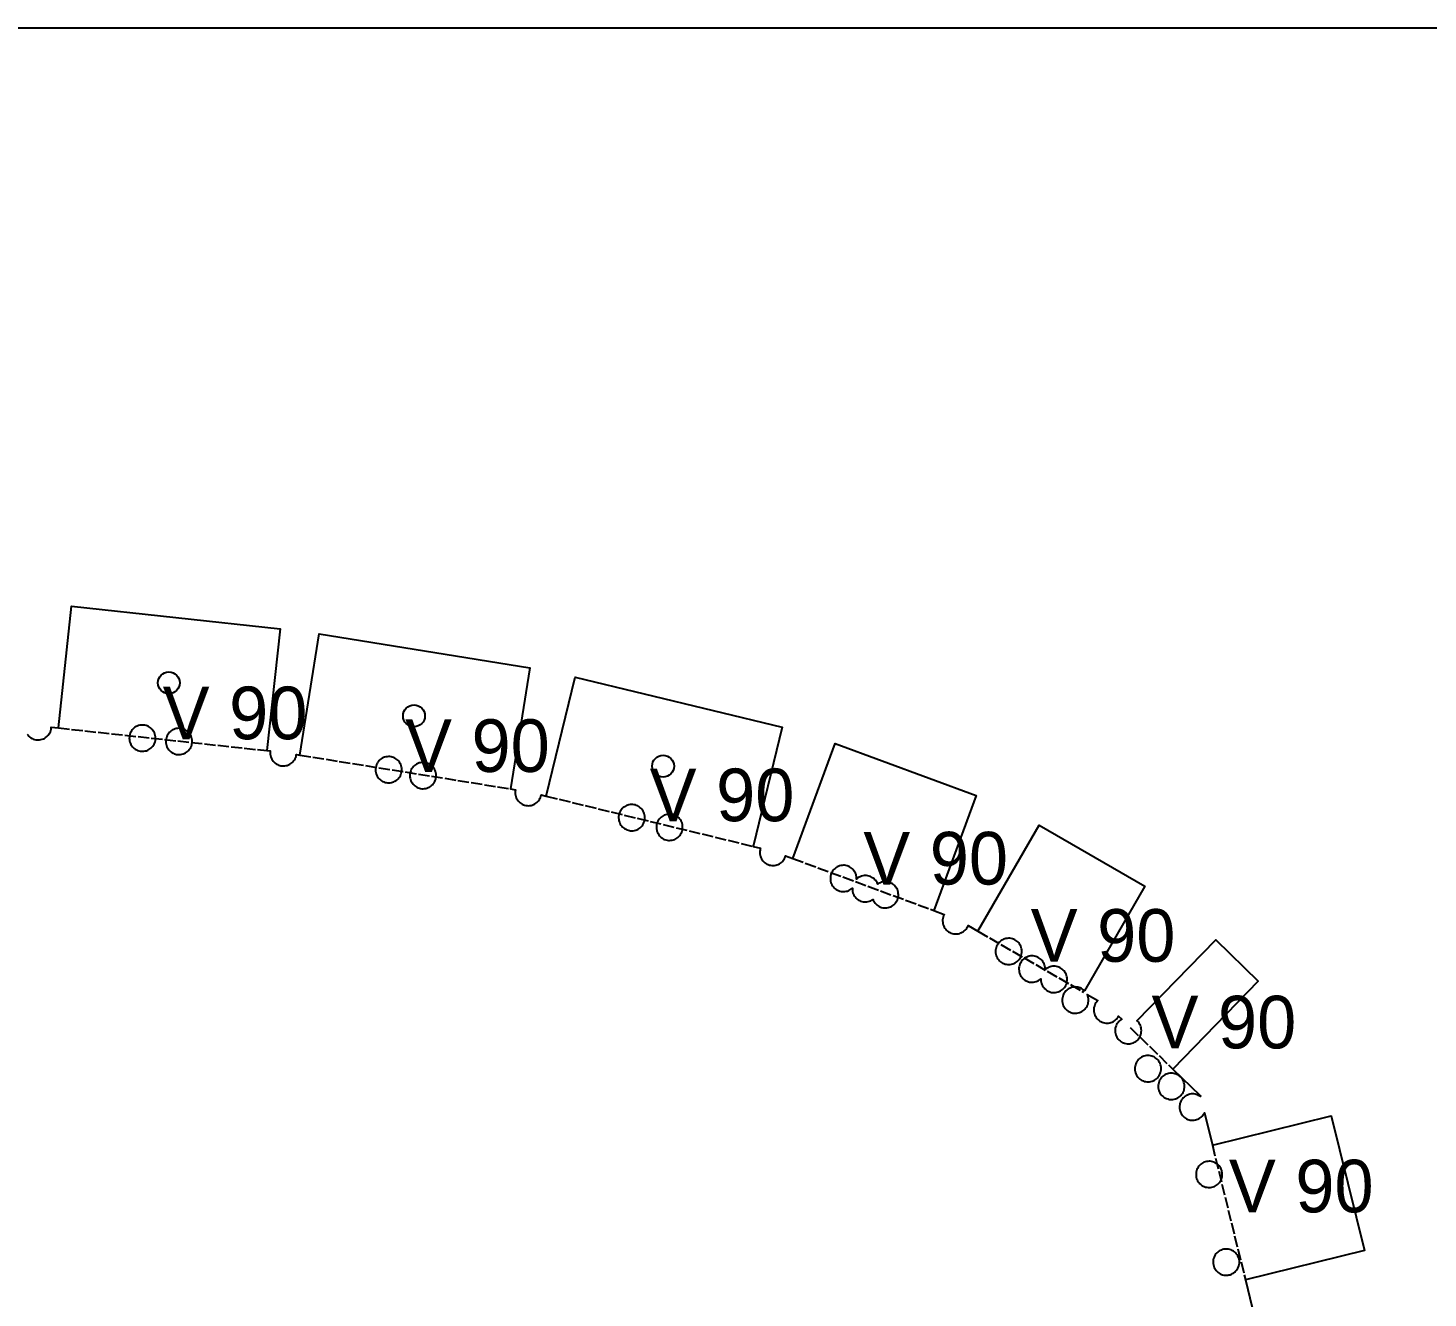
# Model space of a CAD drawing. Header units: millimetres. Extents: x 0 to 2438, y 0 to 1219.
# Drawn here: x 1700.7 to 1860.4, y 1074.2 to 1219 of the extents above; entities that cross this region are included whole.
import ezdxf

# ---------------------------------------------------------------- set-up
doc = ezdxf.new("R2010")
doc.units = ezdxf.units.MM
doc.linetypes.add('DASHED', pattern=[1.524, 1.27, -0.254])
for name, color, linetype in [('CUT', 7, 'CONTINUOUS'), ('ETCH', 8, 'CONTINUOUS'), ('HOLE', 6, 'CONTINUOUS'), ('VALLEY', 1, 'DASHED')]:
    doc.layers.add(name, color=color, linetype=linetype)

msp = doc.modelspace()

# ---------------------------------------------------------------- linework, layer by layer
at = {"layer": 'CUT'}
msp.add_lwpolyline([(1700.63, 1138.45), (1700.72, 1138.34), (1700.82, 1138.23), (1700.93, 1138.13), (1701.05, 1138.05), (1701.18, 1137.97), (1701.31, 1137.91), (1701.45, 1137.86), (1701.59, 1137.83), (1701.74, 1137.81), (1701.89, 1137.81), (1702.03, 1137.81), (1702.18, 1137.84), (1702.32, 1137.88), (1702.46, 1137.93), (1702.59, 1137.99), (1702.72, 1138.07), (1702.83, 1138.16), (1702.94, 1138.26), (1703.04, 1138.37), (1703.12, 1138.49), (1703.2, 1138.62), (1703.26, 1138.75), (1703.31, 1138.89), (1703.34, 1139.03), (1703.36, 1139.18), (1703.36, 1139.27), (1704.17, 1139.18), (1705.68, 1153.07), (1729.48, 1150.48), (1727.97, 1136.59), (1728.35, 1136.55), (1728.34, 1136.47), (1728.33, 1136.32), (1728.34, 1136.18), (1728.37, 1136.03), (1728.41, 1135.89), (1728.46, 1135.75), (1728.52, 1135.62), (1728.6, 1135.49), (1728.69, 1135.38), (1728.79, 1135.27), (1728.9, 1135.17), (1729.02, 1135.08), (1729.15, 1135.01), (1729.28, 1134.95), (1729.42, 1134.9), (1729.56, 1134.87), (1729.71, 1134.85), (1729.86, 1134.84), (1730, 1134.85), (1730.15, 1134.88), (1730.29, 1134.91), (1730.43, 1134.97), (1730.56, 1135.03), (1730.69, 1135.11), (1730.8, 1135.2), (1730.91, 1135.3), (1731.01, 1135.41), (1731.09, 1135.53), (1731.17, 1135.65), (1731.23, 1135.79), (1731.28, 1135.93), (1731.31, 1136.07), (1731.32, 1136.15), (1731.7, 1136.09), (1733.92, 1149.89), (1757.95, 1146.02), (1755.73, 1132.23), (1756.31, 1132.13), (1756.3, 1132.09), (1756.28, 1131.94), (1756.28, 1131.79), (1756.29, 1131.65), (1756.31, 1131.5), (1756.35, 1131.36), (1756.4, 1131.22), (1756.46, 1131.09), (1756.54, 1130.96), (1756.63, 1130.85), (1756.73, 1130.74), (1756.84, 1130.64), (1756.96, 1130.55), (1757.09, 1130.48), (1757.22, 1130.42), (1757.36, 1130.37), (1757.51, 1130.34), (1757.65, 1130.32), (1757.8, 1130.31), (1757.95, 1130.32), (1758.09, 1130.35), (1758.23, 1130.38), (1758.37, 1130.44), (1758.5, 1130.5), (1758.63, 1130.58), (1758.75, 1130.67), (1758.85, 1130.77), (1758.95, 1130.88), (1759.04, 1131), (1759.11, 1131.12), (1759.17, 1131.26), (1759.22, 1131.4), (1759.25, 1131.54), (1759.83, 1131.4), (1763.12, 1144.98), (1786.72, 1139.25), (1783.42, 1125.67), (1784.26, 1125.47), (1784.24, 1125.4), (1784.21, 1125.25), (1784.19, 1125.11), (1784.18, 1124.96), (1784.19, 1124.81), (1784.22, 1124.67), (1784.25, 1124.53), (1784.3, 1124.39), (1784.37, 1124.26), (1784.45, 1124.13), (1784.54, 1124.01), (1784.64, 1123.91), (1784.75, 1123.81), (1784.87, 1123.72), (1784.99, 1123.65), (1785.13, 1123.59), (1785.27, 1123.54), (1785.41, 1123.51), (1785.56, 1123.49), (1785.7, 1123.48), (1785.85, 1123.49), (1786, 1123.51), (1786.14, 1123.55), (1786.28, 1123.6), (1786.41, 1123.67), (1786.53, 1123.75), (1786.65, 1123.83), (1786.76, 1123.94), (1786.85, 1124.05), (1786.94, 1124.17), (1787.01, 1124.29), (1787.08, 1124.43), (1787.12, 1124.57), (1787.13, 1124.59), (1787.94, 1124.29), (1792.78, 1137.4), (1808.87, 1131.46), (1804.03, 1118.36), (1805.23, 1117.91), (1805.21, 1117.87), (1805.14, 1117.73), (1805.1, 1117.59), (1805.06, 1117.45), (1805.04, 1117.3), (1805.04, 1117.16), (1805.05, 1117.01), (1805.07, 1116.87), (1805.11, 1116.72), (1805.16, 1116.58), (1805.23, 1116.45), (1805.3, 1116.33), (1805.39, 1116.21), (1805.49, 1116.1), (1805.6, 1116.01), (1805.72, 1115.92), (1805.85, 1115.85), (1805.98, 1115.78), (1806.12, 1115.74), (1806.27, 1115.7), (1806.41, 1115.68), (1806.56, 1115.68), (1806.71, 1115.69), (1806.85, 1115.71), (1806.99, 1115.75), (1807.13, 1115.8), (1807.26, 1115.87), (1807.39, 1115.94), (1807.51, 1116.03), (1807.61, 1116.13), (1807.71, 1116.24), (1807.8, 1116.36), (1807.87, 1116.49), (1807.93, 1116.62), (1807.94, 1116.64), (1809.05, 1116), (1816.04, 1128.1), (1828.1, 1121.13), (1821.22, 1109.21), (1821.22, 1109.21), (1821.11, 1109.31), (1820.99, 1109.39), (1820.86, 1109.47), (1820.73, 1109.53), (1820.59, 1109.58), (1820.45, 1109.61), (1820.3, 1109.63), (1820.15, 1109.64), (1820.01, 1109.63), (1819.86, 1109.6), (1819.72, 1109.57), (1819.58, 1109.51), (1819.45, 1109.45), (1819.32, 1109.37), (1819.21, 1109.28), (1819.1, 1109.18), (1819, 1109.07), (1818.92, 1108.95), (1818.84, 1108.82), (1818.78, 1108.69), (1818.73, 1108.55), (1818.7, 1108.41), (1818.68, 1108.26), (1818.68, 1108.12), (1818.68, 1107.97), (1818.71, 1107.82), (1818.75, 1107.68), (1818.8, 1107.54), (1818.86, 1107.41), (1818.94, 1107.29), (1819.03, 1107.17), (1819.13, 1107.06), (1819.24, 1106.96), (1819.36, 1106.88), (1819.49, 1106.8), (1819.62, 1106.74), (1819.76, 1106.69), (1819.9, 1106.66), (1820.05, 1106.64), (1820.2, 1106.64), (1820.34, 1106.65), (1820.49, 1106.67), (1820.63, 1106.71), (1820.77, 1106.76), (1820.9, 1106.82), (1821.03, 1106.9), (1821.14, 1106.99), (1821.25, 1107.09), (1821.35, 1107.2), (1821.43, 1107.32), (1821.51, 1107.45), (1821.57, 1107.58), (1821.62, 1107.72), (1821.65, 1107.86), (1821.67, 1108.01), (1821.68, 1108.16), (1821.67, 1108.3), (1821.64, 1108.45), (1821.6, 1108.59), (1821.55, 1108.73), (1821.52, 1108.79), (1822.74, 1108.09), (1822.7, 1108.06), (1822.61, 1107.95), (1822.52, 1107.83), (1822.45, 1107.7), (1822.39, 1107.57), (1822.34, 1107.43), (1822.3, 1107.28), (1822.29, 1107.14), (1822.28, 1106.99), (1822.29, 1106.85), (1822.31, 1106.7), (1822.35, 1106.56), (1822.4, 1106.42), (1822.47, 1106.29), (1822.54, 1106.16), (1822.63, 1106.05), (1822.73, 1105.94), (1822.84, 1105.84), (1822.96, 1105.75), (1823.09, 1105.68), (1823.23, 1105.62), (1823.36, 1105.57), (1823.51, 1105.54), (1823.65, 1105.52), (1823.8, 1105.51), (1823.95, 1105.52), (1824.09, 1105.55), (1824.24, 1105.58), (1824.37, 1105.64), (1824.51, 1105.7), (1824.63, 1105.78), (1824.75, 1105.87), (1824.86, 1105.97), (1824.95, 1106.08), (1825.04, 1106.2), (1825.1, 1106.3), (1825.46, 1105.95), (1825.36, 1105.88), (1825.24, 1105.8), (1825.13, 1105.7), (1825.04, 1105.58), (1824.95, 1105.47), (1824.88, 1105.34), (1824.82, 1105.2), (1824.77, 1105.06), (1824.73, 1104.92), (1824.72, 1104.78), (1824.71, 1104.63), (1824.72, 1104.48), (1824.74, 1104.34), (1824.78, 1104.19), (1824.83, 1104.06), (1824.9, 1103.92), (1824.97, 1103.8), (1825.06, 1103.68), (1825.16, 1103.57), (1825.27, 1103.48), (1825.39, 1103.39), (1825.52, 1103.32), (1825.66, 1103.26), (1825.79, 1103.21), (1825.94, 1103.17), (1826.08, 1103.15), (1826.23, 1103.15), (1826.38, 1103.16), (1826.52, 1103.18), (1826.67, 1103.22), (1826.8, 1103.27), (1826.94, 1103.34), (1827.06, 1103.41), (1827.18, 1103.5), (1827.29, 1103.6), (1827.38, 1103.71), (1827.47, 1103.83), (1827.54, 1103.96), (1827.6, 1104.09), (1827.65, 1104.23), (1827.69, 1104.38), (1827.7, 1104.52), (1827.71, 1104.67), (1827.7, 1104.82), (1827.68, 1104.96), (1827.64, 1105.1), (1827.59, 1105.24), (1827.52, 1105.37), (1827.45, 1105.5), (1827.36, 1105.62), (1827.26, 1105.72), (1827.2, 1105.77), (1836.18, 1115.01), (1841.04, 1110.29), (1831.3, 1100.27), (1834.42, 1097.24), (1834.45, 1097.14), (1834.37, 1097.2), (1834.24, 1097.27), (1834.11, 1097.33), (1833.97, 1097.38), (1833.83, 1097.41), (1833.68, 1097.43), (1833.53, 1097.44), (1833.39, 1097.43), (1833.24, 1097.4), (1833.1, 1097.37), (1832.96, 1097.31), (1832.83, 1097.25), (1832.7, 1097.17), (1832.59, 1097.08), (1832.48, 1096.98), (1832.38, 1096.87), (1832.3, 1096.75), (1832.22, 1096.63), (1832.16, 1096.49), (1832.11, 1096.35), (1832.08, 1096.21), (1832.06, 1096.06), (1832.05, 1095.92), (1832.06, 1095.77), (1832.09, 1095.62), (1832.12, 1095.48), (1832.18, 1095.34), (1832.24, 1095.21), (1832.32, 1095.09), (1832.41, 1094.97), (1832.51, 1094.86), (1832.62, 1094.76), (1832.74, 1094.68), (1832.87, 1094.6), (1833, 1094.54), (1833.14, 1094.5), (1833.28, 1094.46), (1833.43, 1094.44), (1833.57, 1094.44), (1833.72, 1094.45), (1833.87, 1094.47), (1834.01, 1094.51), (1834.15, 1094.56), (1834.28, 1094.62), (1834.4, 1094.7), (1834.52, 1094.79), (1834.63, 1094.89), (1834.73, 1095), (1834.81, 1095.12), (1834.89, 1095.25), (1834.9, 1095.28), (1835.8, 1091.6), (1849.37, 1094.93), (1853.14, 1079.58), (1839.57, 1076.25), (1841.12, 1069.91)], dxfattribs=at)
for points in [[(1714.49, 1136.7), (1714.61, 1136.78), (1714.73, 1136.87), (1714.84, 1136.97), (1714.94, 1137.08), (1715.02, 1137.2), (1715.1, 1137.32), (1715.16, 1137.46), (1715.21, 1137.6), (1715.24, 1137.74), (1715.26, 1137.89), (1715.26, 1138.03), (1715.25, 1138.18), (1715.23, 1138.33), (1715.19, 1138.47), (1715.14, 1138.61), (1715.08, 1138.74), (1715, 1138.86), (1714.91, 1138.98), (1714.81, 1139.09), (1714.7, 1139.19), (1714.58, 1139.27), (1714.45, 1139.35), (1714.32, 1139.41), (1714.18, 1139.45), (1714.04, 1139.49), (1713.89, 1139.51), (1713.74, 1139.51), (1713.6, 1139.5), (1713.45, 1139.48), (1713.31, 1139.44), (1713.17, 1139.39), (1713.04, 1139.33), (1712.91, 1139.25), (1712.8, 1139.16), (1712.69, 1139.06), (1712.59, 1138.95), (1712.51, 1138.83), (1712.43, 1138.7), (1712.37, 1138.57), (1712.32, 1138.43), (1712.29, 1138.28), (1712.27, 1138.14), (1712.26, 1137.99), (1712.27, 1137.84), (1712.3, 1137.7), (1712.33, 1137.56), (1712.39, 1137.42), (1712.45, 1137.29), (1712.53, 1137.16), (1712.62, 1137.04), (1712.72, 1136.94), (1712.83, 1136.84), (1712.95, 1136.75), (1713.08, 1136.68), (1713.21, 1136.62), (1713.35, 1136.57), (1713.49, 1136.54), (1713.64, 1136.52), (1713.78, 1136.51), (1713.93, 1136.52), (1714.08, 1136.55), (1714.22, 1136.58), (1714.36, 1136.63), (1714.49, 1136.7)], [(1719.11, 1136.7), (1719.2, 1136.82), (1719.27, 1136.95), (1719.33, 1137.08), (1719.38, 1137.22), (1719.41, 1137.36), (1719.43, 1137.51), (1719.44, 1137.66), (1719.43, 1137.8), (1719.4, 1137.95), (1719.37, 1138.09), (1719.31, 1138.23), (1719.25, 1138.36), (1719.17, 1138.49), (1719.08, 1138.6), (1718.98, 1138.71), (1718.87, 1138.81), (1718.75, 1138.89), (1718.63, 1138.97), (1718.49, 1139.03), (1718.35, 1139.08), (1718.21, 1139.11), (1718.06, 1139.13), (1717.92, 1139.14), (1717.77, 1139.13), (1717.62, 1139.1), (1717.48, 1139.07), (1717.34, 1139.01), (1717.21, 1138.95), (1717.09, 1138.87), (1716.97, 1138.78), (1716.86, 1138.68), (1716.76, 1138.57), (1716.68, 1138.45), (1716.6, 1138.32), (1716.54, 1138.19), (1716.5, 1138.05), (1716.46, 1137.91), (1716.44, 1137.76), (1716.44, 1137.62), (1716.45, 1137.47), (1716.47, 1137.32), (1716.51, 1137.18), (1716.56, 1137.04), (1716.62, 1136.91), (1716.7, 1136.79), (1716.79, 1136.67), (1716.89, 1136.56), (1717, 1136.46), (1717.12, 1136.38), (1717.25, 1136.3), (1717.38, 1136.24), (1717.52, 1136.19), (1717.66, 1136.16), (1717.81, 1136.14), (1717.96, 1136.14), (1718.1, 1136.15), (1718.25, 1136.17), (1718.39, 1136.21), (1718.53, 1136.26), (1718.66, 1136.32), (1718.79, 1136.4), (1718.9, 1136.49), (1719.01, 1136.59), (1719.11, 1136.7)], [(1742.82, 1133.26), (1742.92, 1133.36), (1743.02, 1133.48), (1743.11, 1133.59), (1743.18, 1133.72), (1743.24, 1133.86), (1743.29, 1134), (1743.32, 1134.14), (1743.34, 1134.28), (1743.35, 1134.43), (1743.34, 1134.58), (1743.32, 1134.72), (1743.28, 1134.87), (1743.23, 1135), (1743.16, 1135.14), (1743.08, 1135.26), (1742.99, 1135.38), (1742.89, 1135.49), (1742.78, 1135.58), (1742.66, 1135.67), (1742.54, 1135.74), (1742.4, 1135.8), (1742.26, 1135.85), (1742.12, 1135.89), (1741.97, 1135.91), (1741.83, 1135.91), (1741.68, 1135.9), (1741.54, 1135.88), (1741.39, 1135.84), (1741.26, 1135.79), (1741.12, 1135.72), (1741, 1135.65), (1740.88, 1135.56), (1740.77, 1135.46), (1740.68, 1135.35), (1740.59, 1135.23), (1740.52, 1135.1), (1740.45, 1134.97), (1740.41, 1134.83), (1740.37, 1134.68), (1740.35, 1134.54), (1740.35, 1134.39), (1740.36, 1134.24), (1740.38, 1134.1), (1740.42, 1133.96), (1740.47, 1133.82), (1740.54, 1133.69), (1740.61, 1133.56), (1740.7, 1133.44), (1740.8, 1133.34), (1740.91, 1133.24), (1741.03, 1133.15), (1741.16, 1133.08), (1741.29, 1133.02), (1741.43, 1132.97), (1741.58, 1132.94), (1741.72, 1132.92), (1741.87, 1132.91), (1742.02, 1132.92), (1742.16, 1132.94), (1742.3, 1132.98), (1742.44, 1133.03), (1742.57, 1133.1), (1742.7, 1133.18), (1742.82, 1133.26)], [(1747.16, 1133.19), (1747.21, 1133.33), (1747.24, 1133.47), (1747.26, 1133.62), (1747.26, 1133.77), (1747.25, 1133.91), (1747.23, 1134.06), (1747.19, 1134.2), (1747.14, 1134.34), (1747.08, 1134.47), (1747, 1134.6), (1746.91, 1134.71), (1746.81, 1134.82), (1746.7, 1134.92), (1746.58, 1135), (1746.45, 1135.08), (1746.32, 1135.14), (1746.18, 1135.19), (1746.04, 1135.22), (1745.89, 1135.24), (1745.74, 1135.25), (1745.6, 1135.24), (1745.45, 1135.21), (1745.31, 1135.18), (1745.17, 1135.12), (1745.04, 1135.06), (1744.91, 1134.98), (1744.8, 1134.89), (1744.69, 1134.79), (1744.59, 1134.68), (1744.51, 1134.56), (1744.43, 1134.43), (1744.37, 1134.3), (1744.32, 1134.16), (1744.29, 1134.02), (1744.27, 1133.87), (1744.26, 1133.73), (1744.27, 1133.58), (1744.3, 1133.43), (1744.33, 1133.29), (1744.39, 1133.15), (1744.45, 1133.02), (1744.53, 1132.9), (1744.62, 1132.78), (1744.72, 1132.67), (1744.83, 1132.57), (1744.95, 1132.49), (1745.08, 1132.41), (1745.21, 1132.35), (1745.35, 1132.3), (1745.49, 1132.27), (1745.64, 1132.25), (1745.78, 1132.25), (1745.93, 1132.26), (1746.08, 1132.28), (1746.22, 1132.32), (1746.36, 1132.37), (1746.49, 1132.43), (1746.61, 1132.51), (1746.73, 1132.6), (1746.84, 1132.7), (1746.94, 1132.81), (1747.02, 1132.93), (1747.1, 1133.06), (1747.16, 1133.19)], [(1770.84, 1128.13), (1770.91, 1128.26), (1770.97, 1128.39), (1771.02, 1128.53), (1771.05, 1128.68), (1771.07, 1128.82), (1771.08, 1128.97), (1771.07, 1129.12), (1771.04, 1129.26), (1771.01, 1129.4), (1770.95, 1129.54), (1770.89, 1129.67), (1770.81, 1129.8), (1770.72, 1129.92), (1770.62, 1130.02), (1770.51, 1130.12), (1770.39, 1130.21), (1770.27, 1130.28), (1770.13, 1130.34), (1769.99, 1130.39), (1769.85, 1130.42), (1769.7, 1130.44), (1769.56, 1130.45), (1769.41, 1130.44), (1769.26, 1130.41), (1769.12, 1130.38), (1768.98, 1130.33), (1768.85, 1130.26), (1768.73, 1130.18), (1768.61, 1130.09), (1768.5, 1129.99), (1768.4, 1129.88), (1768.32, 1129.76), (1768.24, 1129.64), (1768.18, 1129.5), (1768.14, 1129.36), (1768.1, 1129.22), (1768.08, 1129.07), (1768.08, 1128.93), (1768.09, 1128.78), (1768.11, 1128.63), (1768.15, 1128.49), (1768.2, 1128.35), (1768.26, 1128.22), (1768.34, 1128.1), (1768.43, 1127.98), (1768.53, 1127.87), (1768.64, 1127.78), (1768.76, 1127.69), (1768.89, 1127.62), (1769.02, 1127.55), (1769.16, 1127.51), (1769.3, 1127.47), (1769.45, 1127.45), (1769.6, 1127.45), (1769.74, 1127.46), (1769.89, 1127.48), (1770.03, 1127.52), (1770.17, 1127.57), (1770.3, 1127.63), (1770.43, 1127.71), (1770.54, 1127.8), (1770.65, 1127.9), (1770.75, 1128.01), (1770.84, 1128.13)], [(1775.38, 1127.72), (1775.38, 1127.87), (1775.37, 1128.01), (1775.35, 1128.16), (1775.31, 1128.3), (1775.26, 1128.44), (1775.2, 1128.57), (1775.12, 1128.7), (1775.03, 1128.81), (1774.93, 1128.92), (1774.82, 1129.02), (1774.7, 1129.11), (1774.57, 1129.18), (1774.44, 1129.24), (1774.3, 1129.29), (1774.16, 1129.32), (1774.01, 1129.34), (1773.86, 1129.35), (1773.72, 1129.34), (1773.57, 1129.31), (1773.43, 1129.28), (1773.29, 1129.22), (1773.16, 1129.16), (1773.03, 1129.08), (1772.92, 1128.99), (1772.81, 1128.89), (1772.71, 1128.78), (1772.62, 1128.66), (1772.55, 1128.54), (1772.49, 1128.4), (1772.44, 1128.26), (1772.41, 1128.12), (1772.39, 1127.97), (1772.38, 1127.83), (1772.39, 1127.68), (1772.42, 1127.53), (1772.45, 1127.39), (1772.51, 1127.25), (1772.57, 1127.12), (1772.65, 1127), (1772.74, 1126.88), (1772.84, 1126.77), (1772.95, 1126.67), (1773.07, 1126.59), (1773.19, 1126.51), (1773.33, 1126.45), (1773.47, 1126.41), (1773.61, 1126.37), (1773.76, 1126.35), (1773.9, 1126.35), (1774.05, 1126.36), (1774.2, 1126.38), (1774.34, 1126.42), (1774.48, 1126.47), (1774.61, 1126.53), (1774.73, 1126.61), (1774.85, 1126.7), (1774.96, 1126.8), (1775.06, 1126.91), (1775.14, 1127.03), (1775.22, 1127.16), (1775.28, 1127.29), (1775.32, 1127.43), (1775.36, 1127.57), (1775.38, 1127.72)], [(1799.05, 1121.54), (1798.91, 1121.59), (1798.77, 1121.62), (1798.62, 1121.64), (1798.47, 1121.65), (1798.33, 1121.64), (1798.18, 1121.61), (1798.04, 1121.58), (1797.9, 1121.52), (1797.77, 1121.46), (1797.64, 1121.38), (1797.63, 1121.37), (1797.61, 1121.43), (1797.55, 1121.56), (1797.47, 1121.69), (1797.38, 1121.8), (1797.28, 1121.91), (1797.17, 1122.01), (1797.05, 1122.09), (1796.92, 1122.17), (1796.79, 1122.23), (1796.65, 1122.28), (1796.51, 1122.31), (1796.36, 1122.33), (1796.21, 1122.34), (1796.07, 1122.33), (1795.92, 1122.3), (1795.78, 1122.26), (1795.64, 1122.21), (1795.51, 1122.15), (1795.38, 1122.07), (1795.27, 1121.98), (1795.22, 1121.94), (1795.23, 1122.03), (1795.22, 1122.18), (1795.19, 1122.33), (1795.16, 1122.47), (1795.1, 1122.61), (1795.04, 1122.74), (1794.96, 1122.86), (1794.87, 1122.98), (1794.77, 1123.09), (1794.66, 1123.19), (1794.54, 1123.27), (1794.42, 1123.35), (1794.28, 1123.41), (1794.14, 1123.45), (1794, 1123.49), (1793.85, 1123.51), (1793.71, 1123.51), (1793.56, 1123.5), (1793.41, 1123.48), (1793.27, 1123.44), (1793.13, 1123.39), (1793, 1123.33), (1792.88, 1123.25), (1792.76, 1123.16), (1792.65, 1123.06), (1792.55, 1122.95), (1792.47, 1122.83), (1792.39, 1122.7), (1792.33, 1122.57), (1792.29, 1122.43), (1792.25, 1122.28), (1792.23, 1122.14), (1792.23, 1121.99), (1792.24, 1121.84), (1792.26, 1121.7), (1792.3, 1121.56), (1792.35, 1121.42), (1792.41, 1121.29), (1792.49, 1121.16), (1792.58, 1121.04), (1792.68, 1120.94), (1792.79, 1120.84), (1792.91, 1120.75), (1793.04, 1120.68), (1793.17, 1120.62), (1793.31, 1120.57), (1793.45, 1120.54), (1793.6, 1120.52), (1793.75, 1120.51), (1793.89, 1120.52), (1794.04, 1120.55), (1794.18, 1120.58), (1794.32, 1120.63), (1794.45, 1120.7), (1794.58, 1120.78), (1794.69, 1120.87), (1794.74, 1120.91), (1794.74, 1120.81), (1794.74, 1120.67), (1794.77, 1120.52), (1794.81, 1120.38), (1794.86, 1120.24), (1794.92, 1120.11), (1795, 1119.98), (1795.09, 1119.87), (1795.19, 1119.76), (1795.3, 1119.66), (1795.42, 1119.58), (1795.55, 1119.5), (1795.68, 1119.44), (1795.82, 1119.39), (1795.96, 1119.36), (1796.11, 1119.34), (1796.26, 1119.34), (1796.4, 1119.34), (1796.55, 1119.37), (1796.69, 1119.41), (1796.83, 1119.46), (1796.96, 1119.52), (1797.09, 1119.6), (1797.1, 1119.61), (1797.12, 1119.55), (1797.18, 1119.42), (1797.26, 1119.3), (1797.35, 1119.18), (1797.45, 1119.07), (1797.56, 1118.97), (1797.68, 1118.89), (1797.81, 1118.81), (1797.94, 1118.75), (1798.08, 1118.71), (1798.22, 1118.67), (1798.37, 1118.65), (1798.51, 1118.65), (1798.66, 1118.66), (1798.81, 1118.68), (1798.95, 1118.72), (1799.09, 1118.77), (1799.22, 1118.83), (1799.34, 1118.91), (1799.46, 1119), (1799.57, 1119.1), (1799.67, 1119.21), (1799.75, 1119.33), (1799.83, 1119.46), (1799.89, 1119.59), (1799.94, 1119.73), (1799.97, 1119.87), (1799.99, 1120.02), (1799.99, 1120.17), (1799.98, 1120.31), (1799.96, 1120.46), (1799.92, 1120.6), (1799.87, 1120.74), (1799.81, 1120.87), (1799.73, 1121), (1799.64, 1121.11), (1799.54, 1121.22), (1799.43, 1121.32), (1799.31, 1121.41), (1799.18, 1121.48), (1799.05, 1121.54)], [(1814.04, 1114), (1814, 1114.15), (1813.95, 1114.29), (1813.89, 1114.42), (1813.81, 1114.54), (1813.72, 1114.66), (1813.62, 1114.77), (1813.51, 1114.86), (1813.39, 1114.95), (1813.26, 1115.02), (1813.13, 1115.09), (1812.99, 1115.13), (1812.84, 1115.17), (1812.7, 1115.19), (1812.55, 1115.19), (1812.41, 1115.18), (1812.26, 1115.16), (1812.12, 1115.12), (1811.98, 1115.07), (1811.85, 1115), (1811.72, 1114.93), (1811.61, 1114.84), (1811.5, 1114.74), (1811.4, 1114.63), (1811.31, 1114.51), (1811.24, 1114.38), (1811.18, 1114.25), (1811.13, 1114.11), (1811.1, 1113.96), (1811.08, 1113.82), (1811.07, 1113.67), (1811.08, 1113.52), (1811.11, 1113.38), (1811.14, 1113.24), (1811.2, 1113.1), (1811.26, 1112.97), (1811.34, 1112.84), (1811.43, 1112.72), (1811.53, 1112.62), (1811.64, 1112.52), (1811.76, 1112.43), (1811.88, 1112.36), (1812.02, 1112.3), (1812.16, 1112.25), (1812.3, 1112.22), (1812.45, 1112.2), (1812.59, 1112.19), (1812.74, 1112.2), (1812.89, 1112.22), (1813.03, 1112.26), (1813.17, 1112.31), (1813.3, 1112.38), (1813.42, 1112.46), (1813.54, 1112.55), (1813.65, 1112.65), (1813.75, 1112.76), (1813.83, 1112.88), (1813.91, 1113), (1813.97, 1113.14), (1814.01, 1113.28), (1814.05, 1113.42), (1814.07, 1113.57), (1814.07, 1113.71), (1814.06, 1113.86), (1814.04, 1114)], [(1817.87, 1111.99), (1817.72, 1112), (1817.58, 1111.99), (1817.43, 1111.97), (1817.29, 1111.93), (1817.15, 1111.88), (1817.02, 1111.81), (1816.89, 1111.73), (1816.78, 1111.65), (1816.73, 1111.6), (1816.74, 1111.7), (1816.73, 1111.84), (1816.7, 1111.99), (1816.67, 1112.13), (1816.61, 1112.27), (1816.55, 1112.4), (1816.47, 1112.53), (1816.38, 1112.64), (1816.28, 1112.75), (1816.17, 1112.85), (1816.05, 1112.93), (1815.93, 1113.01), (1815.79, 1113.07), (1815.65, 1113.12), (1815.51, 1113.15), (1815.36, 1113.17), (1815.22, 1113.18), (1815.07, 1113.17), (1814.92, 1113.14), (1814.78, 1113.11), (1814.64, 1113.05), (1814.51, 1112.99), (1814.39, 1112.91), (1814.27, 1112.82), (1814.16, 1112.72), (1814.06, 1112.61), (1813.98, 1112.49), (1813.9, 1112.36), (1813.84, 1112.23), (1813.8, 1112.09), (1813.76, 1111.95), (1813.74, 1111.8), (1813.74, 1111.66), (1813.75, 1111.51), (1813.77, 1111.36), (1813.81, 1111.22), (1813.86, 1111.08), (1813.92, 1110.95), (1814, 1110.83), (1814.09, 1110.71), (1814.19, 1110.6), (1814.3, 1110.5), (1814.42, 1110.42), (1814.55, 1110.34), (1814.68, 1110.28), (1814.82, 1110.23), (1814.96, 1110.2), (1815.11, 1110.18), (1815.26, 1110.18), (1815.4, 1110.19), (1815.55, 1110.21), (1815.69, 1110.25), (1815.83, 1110.3), (1815.96, 1110.36), (1816.09, 1110.44), (1816.2, 1110.53), (1816.25, 1110.57), (1816.25, 1110.48), (1816.25, 1110.33), (1816.28, 1110.19), (1816.32, 1110.04), (1816.37, 1109.91), (1816.43, 1109.77), (1816.51, 1109.65), (1816.6, 1109.53), (1816.7, 1109.42), (1816.81, 1109.33), (1816.93, 1109.24), (1817.06, 1109.17), (1817.19, 1109.11), (1817.33, 1109.06), (1817.47, 1109.02), (1817.62, 1109), (1817.77, 1109), (1817.91, 1109.01), (1818.06, 1109.03), (1818.2, 1109.07), (1818.34, 1109.12), (1818.47, 1109.19), (1818.6, 1109.26), (1818.71, 1109.35), (1818.82, 1109.45), (1818.92, 1109.56), (1819, 1109.68), (1819.08, 1109.81), (1819.14, 1109.94), (1819.19, 1110.08), (1819.22, 1110.23), (1819.24, 1110.37), (1819.25, 1110.52), (1819.24, 1110.67), (1819.21, 1110.81), (1819.17, 1110.95), (1819.12, 1111.09), (1819.06, 1111.22), (1818.98, 1111.35), (1818.89, 1111.47), (1818.79, 1111.57), (1818.68, 1111.67), (1818.56, 1111.76), (1818.43, 1111.83), (1818.3, 1111.89), (1818.16, 1111.94), (1818.02, 1111.97), (1817.87, 1111.99)], [(1829.96, 1100.34), (1829.95, 1100.48), (1829.93, 1100.63), (1829.89, 1100.77), (1829.84, 1100.91), (1829.77, 1101.04), (1829.7, 1101.17), (1829.61, 1101.28), (1829.51, 1101.39), (1829.4, 1101.49), (1829.28, 1101.57), (1829.15, 1101.65), (1829.01, 1101.71), (1828.88, 1101.76), (1828.73, 1101.79), (1828.59, 1101.81), (1828.44, 1101.82), (1828.29, 1101.81), (1828.15, 1101.78), (1828, 1101.74), (1827.87, 1101.69), (1827.73, 1101.63), (1827.61, 1101.55), (1827.49, 1101.46), (1827.38, 1101.36), (1827.29, 1101.25), (1827.2, 1101.13), (1827.13, 1101), (1827.07, 1100.87), (1827.02, 1100.73), (1826.98, 1100.59), (1826.97, 1100.44), (1826.96, 1100.29), (1826.97, 1100.15), (1826.99, 1100), (1827.03, 1099.86), (1827.08, 1099.72), (1827.15, 1099.59), (1827.22, 1099.46), (1827.31, 1099.35), (1827.41, 1099.24), (1827.52, 1099.14), (1827.64, 1099.06), (1827.77, 1098.98), (1827.91, 1098.92), (1828.04, 1098.87), (1828.19, 1098.84), (1828.33, 1098.82), (1828.48, 1098.82), (1828.63, 1098.82), (1828.77, 1098.85), (1828.92, 1098.89), (1829.05, 1098.94), (1829.19, 1099), (1829.31, 1099.08), (1829.43, 1099.17), (1829.54, 1099.27), (1829.63, 1099.38), (1829.72, 1099.5), (1829.79, 1099.63), (1829.85, 1099.76), (1829.9, 1099.9), (1829.93, 1100.04), (1829.95, 1100.19), (1829.96, 1100.34)], [(1832.27, 1099.27), (1832.17, 1099.38), (1832.06, 1099.47), (1831.94, 1099.56), (1831.81, 1099.63), (1831.68, 1099.69), (1831.54, 1099.74), (1831.4, 1099.78), (1831.25, 1099.79), (1831.1, 1099.8), (1830.96, 1099.79), (1830.81, 1099.77), (1830.67, 1099.73), (1830.53, 1099.68), (1830.4, 1099.61), (1830.27, 1099.54), (1830.16, 1099.45), (1830.05, 1099.35), (1829.95, 1099.24), (1829.87, 1099.12), (1829.79, 1098.99), (1829.73, 1098.85), (1829.68, 1098.72), (1829.65, 1098.57), (1829.63, 1098.43), (1829.62, 1098.28), (1829.63, 1098.13), (1829.66, 1097.99), (1829.69, 1097.84), (1829.75, 1097.71), (1829.81, 1097.57), (1829.89, 1097.45), (1829.98, 1097.33), (1830.08, 1097.22), (1830.19, 1097.13), (1830.31, 1097.04), (1830.44, 1096.97), (1830.57, 1096.91), (1830.71, 1096.86), (1830.85, 1096.82), (1831, 1096.81), (1831.14, 1096.8), (1831.29, 1096.81), (1831.44, 1096.83), (1831.58, 1096.87), (1831.72, 1096.92), (1831.85, 1096.99), (1831.97, 1097.06), (1832.09, 1097.15), (1832.2, 1097.25), (1832.3, 1097.36), (1832.38, 1097.48), (1832.46, 1097.61), (1832.52, 1097.75), (1832.57, 1097.88), (1832.6, 1098.03), (1832.62, 1098.17), (1832.62, 1098.32), (1832.61, 1098.47), (1832.59, 1098.61), (1832.55, 1098.76), (1832.5, 1098.89), (1832.44, 1099.03), (1832.36, 1099.15), (1832.27, 1099.27)], [(1836.75, 1088.99), (1836.67, 1089.11), (1836.58, 1089.23), (1836.48, 1089.34), (1836.37, 1089.43), (1836.25, 1089.52), (1836.12, 1089.59), (1835.99, 1089.65), (1835.85, 1089.7), (1835.71, 1089.74), (1835.56, 1089.76), (1835.42, 1089.76), (1835.27, 1089.75), (1835.12, 1089.73), (1834.98, 1089.69), (1834.84, 1089.64), (1834.71, 1089.57), (1834.59, 1089.5), (1834.47, 1089.41), (1834.36, 1089.31), (1834.26, 1089.2), (1834.18, 1089.08), (1834.1, 1088.95), (1834.04, 1088.82), (1834, 1088.68), (1833.96, 1088.53), (1833.94, 1088.39), (1833.94, 1088.24), (1833.95, 1088.09), (1833.97, 1087.95), (1834.01, 1087.81), (1834.06, 1087.67), (1834.12, 1087.54), (1834.2, 1087.41), (1834.29, 1087.29), (1834.39, 1087.19), (1834.5, 1087.09), (1834.62, 1087), (1834.75, 1086.93), (1834.88, 1086.87), (1835.02, 1086.82), (1835.16, 1086.79), (1835.31, 1086.77), (1835.46, 1086.76), (1835.6, 1086.77), (1835.75, 1086.79), (1835.89, 1086.83), (1836.03, 1086.88), (1836.16, 1086.95), (1836.29, 1087.03), (1836.4, 1087.12), (1836.51, 1087.22), (1836.61, 1087.33), (1836.7, 1087.45), (1836.77, 1087.57), (1836.83, 1087.71), (1836.88, 1087.85), (1836.91, 1087.99), (1836.93, 1088.14), (1836.94, 1088.28), (1836.93, 1088.43), (1836.9, 1088.57), (1836.87, 1088.72), (1836.81, 1088.85), (1836.75, 1088.99)], [(1836.05, 1078.94), (1835.99, 1078.81), (1835.95, 1078.67), (1835.91, 1078.53), (1835.89, 1078.38), (1835.89, 1078.23), (1835.9, 1078.09), (1835.92, 1077.94), (1835.96, 1077.8), (1836.01, 1077.66), (1836.07, 1077.53), (1836.15, 1077.4), (1836.24, 1077.29), (1836.34, 1077.18), (1836.45, 1077.08), (1836.57, 1077), (1836.7, 1076.92), (1836.83, 1076.86), (1836.97, 1076.81), (1837.11, 1076.78), (1837.26, 1076.76), (1837.41, 1076.75), (1837.55, 1076.76), (1837.7, 1076.79), (1837.84, 1076.82), (1837.98, 1076.88), (1838.11, 1076.94), (1838.24, 1077.02), (1838.35, 1077.11), (1838.46, 1077.21), (1838.56, 1077.32), (1838.65, 1077.44), (1838.72, 1077.57), (1838.78, 1077.7), (1838.83, 1077.84), (1838.86, 1077.98), (1838.88, 1078.13), (1838.89, 1078.27), (1838.88, 1078.42), (1838.85, 1078.57), (1838.82, 1078.71), (1838.76, 1078.85), (1838.7, 1078.98), (1838.62, 1079.1), (1838.53, 1079.22), (1838.43, 1079.33), (1838.32, 1079.43), (1838.2, 1079.51), (1838.08, 1079.59), (1837.94, 1079.65), (1837.8, 1079.7), (1837.66, 1079.73), (1837.51, 1079.75), (1837.37, 1079.75), (1837.22, 1079.74), (1837.07, 1079.72), (1836.93, 1079.68), (1836.79, 1079.63), (1836.66, 1079.57), (1836.54, 1079.49), (1836.42, 1079.4), (1836.31, 1079.3), (1836.21, 1079.19), (1836.13, 1079.07), (1836.05, 1078.94)]]:
    msp.add_lwpolyline(points, close=True, dxfattribs=at)
at = {"layer": 'ETCH'}
msp.add_lwpolyline([(0, 0), (2438, 0), (2438, 1219), (0, 1219)], close=True, dxfattribs=at)
at = {"layer": 'HOLE'}
for centre in [(1716.77, 1144.32), (1744.74, 1140.55), (1773.15, 1134.82)]:
    msp.add_circle(centre, 1.25, dxfattribs=at)
at = {"layer": 'VALLEY'}
for p, q in [((1704.17, 1139.18), (1727.97, 1136.59)), ((1731.7, 1136.09), (1755.73, 1132.23)), ((1759.83, 1131.4), (1783.42, 1125.67)), ((1787.94, 1124.29), (1804.03, 1118.36)), ((1809.05, 1116), (1821.12, 1109.03)), ((1826.44, 1105), (1831.3, 1100.27)), ((1835.8, 1091.6), (1839.57, 1076.25))]:
    msp.add_line(p, q, dxfattribs=at)

# ---------------------------------------------------------------- texts
at = {"layer": 'ETCH'}
for p in [(1716.07, 1137.89), (1743.72, 1134.16), (1771.62, 1128.54), (1795.99, 1121.32), (1815.08, 1112.51), (1828.87, 1102.63), (1837.69, 1083.93)]:
    msp.add_text('V 90', height=6, dxfattribs=at).set_placement(p)

doc.saveas('drawing.dxf')
